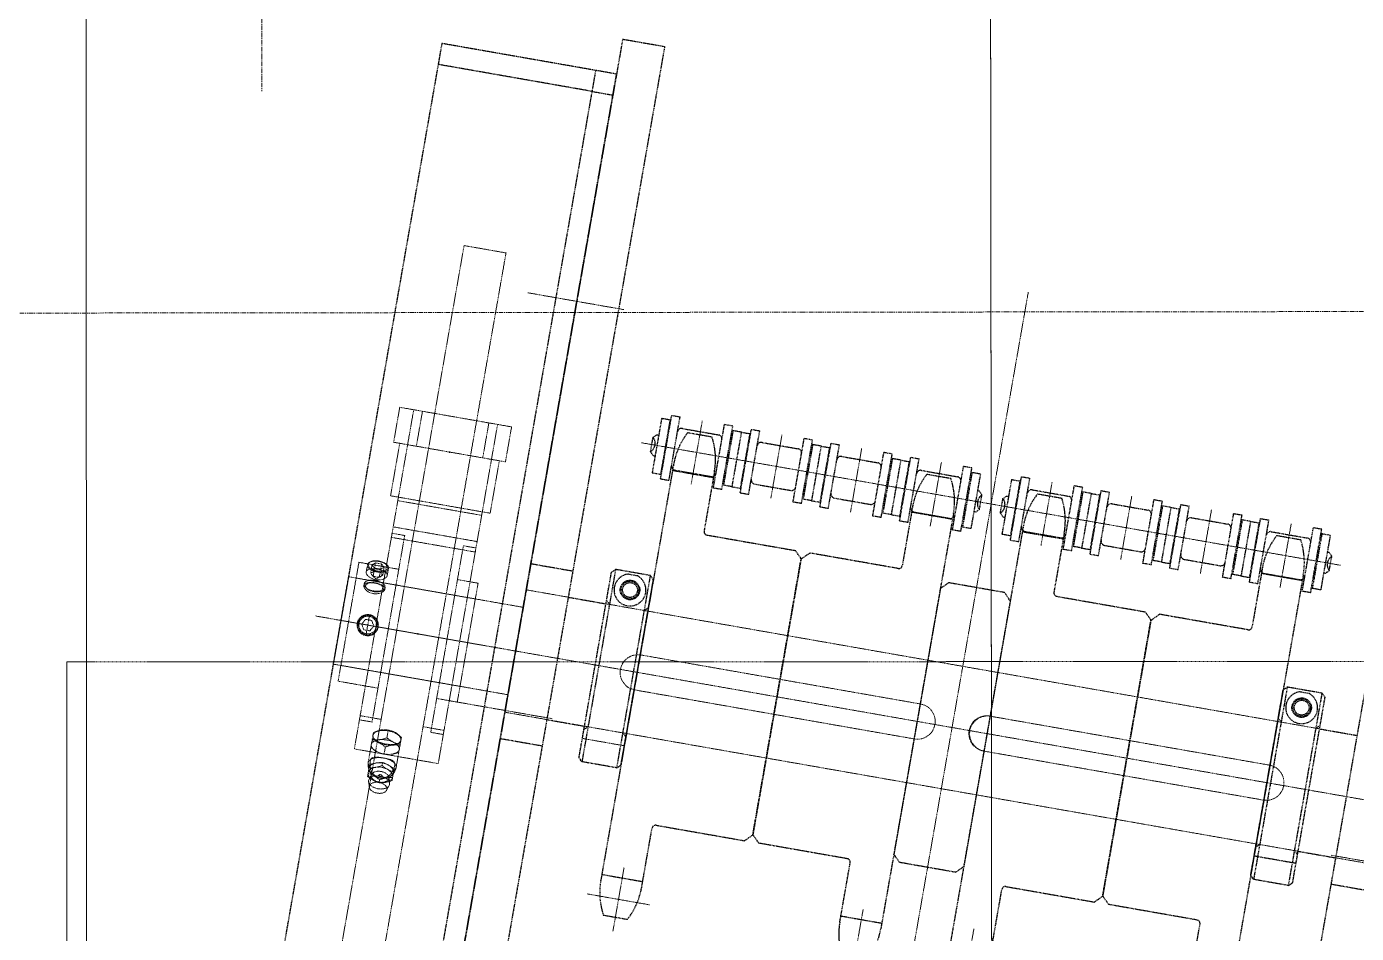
# Model space of a CAD drawing. Header units: feet. Extents: x -99009 to 3252343, y -11094690 to 9035152.
# Drawn here: x 2520139.2 to 2520514, y -1979221 to -1978965.6 of the extents above; entities that cross this region are included whole.
import ezdxf

# ---------------------------------------------------------------- set-up
doc = ezdxf.new("R2010")
doc.units = ezdxf.units.FT
doc.header["$PDSIZE"] = -1
for name, pattern in [('CENTER', [2, 1.25, -0.25, 0.25, -0.25]), ('HIDDEN', [0.375, 0.25, -0.125]), ('PHANTOM', [2.5, 1.25, -0.25, 0.25, -0.25, 0.25, -0.25])]:
    doc.linetypes.add(name, pattern=pattern)
for name, color, linetype in [('1', 1, 'Continuous'), ('K-LINE', 7, 'Continuous'), ('LAYER7', 7, 'Continuous'), ('栗本図面枠', 7, 'Continuous')]:
    doc.layers.add(name, color=color, linetype=linetype)

# ---------------------------------------------------------------- blocks, each defined once
blk = doc.blocks.new('A$C1CCE227E')
at = {"layer": 'K-LINE', "color": 1, "linetype": 'PHANTOM', "lineweight": 13}
for p in [(651.5, 1700), (651.5, 850)]:
    blk.add_line(p, (651.5, -1300), dxfattribs=at)
at = {"layer": 'K-LINE', "color": 2, "linetype": 'CENTER', "lineweight": 15}
blk.add_line((-1293.5, 0), (1293.5, 0), dxfattribs=at)
blk = doc.blocks.new('G$C079D2E91')
at = {"layer": 'K-LINE', "color": 2, "linetype": 'CENTER', "lineweight": 15}
blk.add_blockref('A$C1CCE227E', (-1.5, 0), dxfattribs=at)
blk = doc.blocks.new('G$CA8366B73')
at = {"layer": 'K-LINE', "color": 2, "linetype": 'CENTER', "lineweight": 15}
blk.add_line((4699.43, 0), (-2672.58, 0), dxfattribs=at)
blk = doc.blocks.new('K245260282b515')
at = {"color": 1, "linetype": 'HIDDEN', "lineweight": 20}
for p in [(750, 260), (750, -260)]:
    blk.add_line(p, (750, 0), dxfattribs=at)
at = {"color": 1, "linetype": 'Continuous', "lineweight": 20}
blk.add_line((1040, -260), (750, -260), dxfattribs=at)
at = {"layer": 'K-LINE', "color": 1, "linetype": 'CENTER', "lineweight": 15}
blk.add_line((476.83, -205), (589.22, -205), dxfattribs=at)
at = {"layer": 'LAYER7', "color": 1, "linetype": 'Continuous', "lineweight": 20}
blk.add_line((0, -254.5), (883.61, -254.5), dxfattribs=at)
blk = doc.blocks.new('K245828447ee21')
at = {"layer": '栗本図面枠', "color": 1, "linetype": 'HIDDEN', "lineweight": 15}
for p, q in [((-55.37, 270.03), (-55.37, -182.25)), ((-38.37, 111.44), (-38.37, 138.91)), ((-37.87, 112.9), (-37.87, 124.9)), ((-72.88, 101.1), (-73.88, 102.1)), ((-72.87, -102.1), (-72.87, 102.1)), ((-37.88, 101.1), (-36.88, 102.1)), ((-37.87, -102.1), (-37.87, 102.1)), ((-119.28, 0), (-119.28, 100.1)), ((-72.88, 91.1), (-73.88, 90.1)), ((-37.88, 91.1), (-36.88, 90.1)), ((-60.37, 9.9), (-60.37, 89.9)), ((-50.37, 9.9), (-50.37, 89.9)), ((-128.35, 84.25), (-110.2, 84.25)), ((-128.35, 61.45), (-110.2, 61.45)), ((-128.35, 38.65), (-110.2, 38.65)), ((-128.35, 15.85), (-110.2, 15.85)), ((17.62, 15.85), (-0.53, 15.85)), ((-179.87, 0), (3964.46, 0)), ((-119.28, -100.1), (-119.28, 0)), ((-60.37, -9.9), (-60.37, -89.9)), ((-50.37, -9.9), (-50.37, -89.9)), ((-128.35, -15.85), (-110.2, -15.85)), ((17.62, -15.85), (-0.53, -15.85)), ((-128.35, -38.65), (-110.2, -38.65)), ((-128.35, -61.45), (-110.2, -61.45)), ((8.54, -93.22), (8.54, -75.28)), ((-128.35, -84.25), (-110.2, -84.25)), ((17.62, -84.25), (-0.53, -84.25)), ((-72.87, -91.1), (-73.87, -90.1)), ((-37.87, -91.1), (-36.87, -90.1)), ((-34.37, -90.1), (-34.37, -102.1)), ((-72.87, -101.1), (-73.87, -102.1)), ((-37.87, -101.1), (-36.87, -102.1)), ((-155.37, -111.44), (-155.37, -138.91)), ((-38.37, -111.44), (-38.37, -138.91)), ((-72.87, -124.9), (-72.87, -112.9)), ((-37.87, -124.9), (-37.87, -112.9)), ((-37.87, -124.9), (-72.87, -124.9)), ((-67.87, -174.9), (-67.87, -124.9)), ((-42.87, -174.9), (-42.87, -124.9)), ((-55.37, -174.4), (-55.37, -133.42)), ((-117.37, -168.9), (-117.37, -136.9)), ((-117.37, -136.9), (-107.37, -136.9)), ((-107.37, -168.9), (-107.37, -136.9)), ((-107.37, -138.65), (-92.37, -138.65)), ((-92.37, -138.65), (-92.37, -167.15)), ((-72.37, -144.5), (-72.37, -138.6)), ((-38.37, -138.6), (-72.37, -138.6)), ((-67.87, -172.7), (-67.87, -138.6)), ((-42.87, -138.6), (-42.87, -172.7)), ((-38.37, -138.6), (-38.37, -144.5)), ((-117.37, -140.9), (-20.37, -140.9)), ((-91.37, -164.9), (-91.37, -140.9)), ((-83.87, -164.9), (-83.87, -140.9)), ((-82.04, -144.5), (-82.04, -140.9)), ((-80.87, -164.9), (-80.87, -140.9)), ((-29.87, -146.9), (-29.87, -140.9)), ((-28.69, -140.9), (-28.69, -144.5)), ((-20.37, -140.9), (-20.37, -164.9)), ((-117.37, -143.4), (-107.37, -143.4)), ((-82.04, -144.5), (-28.69, -144.5)), ((45.13, -146.9), (-165.37, -146.9)), ((-165.37, -146.9), (-165.37, -158.9)), ((-26.66, -153.74), (-26.39, -153.28)), ((-26.38, -153.38), (-26.59, -153.89)), ((-26.39, -153.28), (-26.08, -152.9)), ((-26.14, -152.89), (-26.38, -153.38)), ((-25.87, -152.4), (-26.14, -152.89)), ((-26.08, -152.9), (-25.74, -152.63)), ((-25.87, -152.4), (-17.26, -152.4)), ((-25.74, -152.63), (-25.4, -152.46)), ((-25.4, -152.46), (-25.16, -152.41)), ((-25.07, -152.4), (-25.06, -152.4)), ((-25.06, -152.4), (-25.06, -152.4)), ((-25.06, -152.4), (-24.82, -152.43)), ((-24.72, -152.46), (-24.42, -152.62)), ((-24.42, -152.62), (-24.14, -152.9)), ((-24.14, -152.9), (-23.89, -153.27)), ((-23.99, -153.79), (-23.92, -153.33)), ((-23.92, -153.33), (-23.87, -152.4)), ((-23.89, -153.27), (-23.68, -153.73)), ((-23.51, -153.33), (-23.56, -152.4)), ((-23.44, -153.79), (-23.51, -153.33)), ((-21.56, -152.4), (-21.29, -152.89)), ((-21.29, -152.89), (-21.05, -153.38)), ((-21.05, -153.38), (-20.84, -153.89)), ((-18.9, -153.51), (-19.04, -153.89)), ((-18.76, -153.27), (-18.9, -153.51)), ((-18.56, -153.08), (-18.76, -153.27)), ((-18.39, -153), (-18.56, -153.08)), ((-18.19, -152.94), (-18.39, -153)), ((-17.96, -152.91), (-18.19, -152.94)), ((-17.77, -152.9), (-17.96, -152.91)), ((-17.7, -152.9), (-17.77, -152.9)), ((-17.76, -152.9), (-13.39, -152.9)), ((-17.36, -152.92), (-17.7, -152.9)), ((-17.01, -152.97), (-17.36, -152.92)), ((-17.26, -152.4), (-17.15, -152.4)), ((-16.75, -152.9), (-17.18, -153.77)), ((-17.15, -152.4), (-16.79, -152.43)), ((-16.54, -153.06), (-17.01, -152.97)), ((-16.79, -152.43), (-16.44, -152.49)), ((-16.07, -153.19), (-16.54, -153.06)), ((-16.44, -152.49), (-16.11, -152.59)), ((-16.11, -152.59), (-15.78, -152.72)), ((-16.11, -154.08), (-15.97, -153.52)), ((-16.07, -153.19), (-15.62, -153.36)), ((-15.97, -153.52), (-15.85, -152.9)), ((-15.78, -152.72), (-15.48, -152.87)), ((-15.62, -153.36), (-15.18, -153.58)), ((-15.48, -152.87), (-15.19, -153.05)), ((-15.19, -153.05), (-14.92, -153.25)), ((-15.18, -153.58), (-14.71, -153.92)), ((-14.92, -153.25), (-14.68, -153.48)), ((-14.68, -153.48), (-14.45, -153.73)), ((-14.17, -153.52), (-14.29, -152.9)), ((-14.17, -153.95), (-12.64, -153.46)), ((-14.03, -154.08), (-14.17, -153.52)), ((-13.39, -152.9), (-12.95, -153.77)), ((-11.93, -153.46), (-10.43, -153.95)), ((-27.25, -156.17), (-27.2, -155.51)), ((-27.24, -156.85), (-27.25, -156.17)), ((-27.16, -157.51), (-27.24, -156.85)), ((-27.2, -155.51), (-27.08, -154.87)), ((-27.08, -154.87), (-26.9, -154.28)), ((-26.97, -155.47), (-27.03, -156.4)), ((-25.03, -156.4), (-27.03, -156.4)), ((-27.03, -156.4), (-27.01, -156.89)), ((-27.01, -156.89), (-26.97, -157.38)), ((-26.9, -155.01), (-26.97, -155.47)), ((-26.97, -157.38), (-26.88, -157.89)), ((-26.9, -154.28), (-26.66, -153.74)), ((-26.8, -154.54), (-26.9, -155.01)), ((-26.76, -154.4), (-26.8, -154.54)), ((-26.59, -153.89), (-26.76, -154.4)), ((-25.03, -156.4), (-24.76, -155.91)), ((-24.54, -157.33), (-25.03, -156.4)), ((-24.76, -155.91), (-24.52, -155.42)), ((-24.35, -157.79), (-24.54, -157.33)), ((-24.52, -155.42), (-24.31, -154.91)), ((-24.31, -154.91), (-24.14, -154.4)), ((-24.14, -154.4), (-24.1, -154.26)), ((-24.1, -154.26), (-23.99, -153.79)), ((-23.68, -153.73), (-23.51, -154.27)), ((-23.51, -154.27), (-23.38, -154.87)), ((-23.33, -154.26), (-23.44, -153.79)), ((-23.38, -154.87), (-23.3, -155.51)), ((-23.28, -157.07), (-23.35, -157.72)), ((-23.29, -154.4), (-23.33, -154.26)), ((-23.3, -155.51), (-23.27, -155.95)), ((-23.12, -154.91), (-23.29, -154.4)), ((-23.26, -156.4), (-23.28, -157.07)), ((-23.27, -155.95), (-23.26, -156.4)), ((-22.91, -155.42), (-23.12, -154.91)), ((-23.09, -157.79), (-22.89, -157.33)), ((-22.67, -155.91), (-22.91, -155.42)), ((-22.89, -157.33), (-22.41, -156.4)), ((-22.41, -156.4), (-22.67, -155.91)), ((-20.41, -156.4), (-22.41, -156.4)), ((-20.84, -153.89), (-20.74, -154.17)), ((-20.41, -156.19), (-20.41, -156.4)), ((-20.41, -156.4), (-20.41, -156.64)), ((-19.25, -155.49), (-19.27, -156.05)), ((-19.27, -156.05), (-19.27, -156.63)), ((-19.27, -156.63), (-19.26, -157.15)), ((-19.26, -157.15), (-19.23, -157.65)), ((-19.21, -154.9), (-19.25, -155.49)), ((-19.14, -154.36), (-19.21, -154.9)), ((-19.04, -153.89), (-19.14, -154.36)), ((-17.86, -155.78), (-17.98, -156.4)), ((-17.08, -156.4), (-17.98, -156.4)), ((-17.98, -156.4), (-17.8, -157.27)), ((-17.72, -155.22), (-17.86, -155.78)), ((-17.8, -157.27), (-17.54, -158.15)), ((-17.54, -154.65), (-17.72, -155.22)), ((-17.18, -153.77), (-17.54, -154.65)), ((-17.08, -156.4), (-16.64, -155.53)), ((-16.76, -157.02), (-17.08, -156.4)), ((-16.5, -157.58), (-16.76, -157.02)), ((-16.64, -155.53), (-16.28, -154.65)), ((-16.28, -154.65), (-16.11, -154.08)), ((-14.71, -153.92), (-14.3, -154.36)), ((-14.45, -153.73), (-14.25, -153.99)), ((-14.3, -154.36), (-14, -154.82)), ((-14.25, -153.99), (-14.07, -154.27)), ((-14.07, -154.27), (-13.91, -154.57)), ((-13.85, -154.65), (-14.03, -154.08)), ((-14, -154.82), (-13.78, -155.35)), ((-13.91, -154.57), (-13.78, -154.89)), ((-13.49, -155.53), (-13.85, -154.65)), ((-13.62, -155.77), (-13.84, -155.14)), ((-13.73, -155.38), (-13.84, -155.14)), ((-13.84, -157.66), (-13.62, -157.03)), ((-13.78, -154.89), (-13.67, -155.22)), ((-13.78, -155.35), (-13.66, -155.86)), ((-13.66, -156.93), (-13.78, -157.45)), ((-13.65, -155.63), (-13.73, -155.38)), ((-13.73, -157.43), (-13.62, -157.03)), ((-13.67, -155.22), (-13.59, -155.57)), ((-13.66, -155.86), (-13.62, -156.41)), ((-13.62, -156.41), (-13.66, -156.93)), ((-13.62, -155.77), (-13.65, -155.63)), ((-13.57, -157.11), (-13.65, -157.47)), ((-13.63, -157.58), (-13.37, -157.02)), ((-13.59, -155.57), (-13.54, -155.93)), ((-13.53, -156.72), (-13.57, -157.11)), ((-13.54, -155.93), (-13.52, -156.3)), ((-13.51, -156.4), (-13.53, -156.72)), ((-13.52, -156.3), (-13.51, -156.4)), ((-13.05, -156.4), (-13.49, -155.53)), ((-13.37, -157.02), (-13.05, -156.4)), ((-12.16, -156.4), (-13.05, -156.4)), ((-12.95, -153.77), (-12.59, -154.65)), ((-12.59, -154.65), (-12.42, -155.22)), ((-12.33, -157.27), (-12.59, -158.15)), ((-12.42, -155.22), (-12.27, -155.78)), ((-12.16, -156.4), (-12.33, -157.27)), ((-12.27, -155.78), (-12.16, -156.4)), ((45.13, -158.9), (-165.37, -158.9)), ((-29.87, -164.9), (-29.87, -158.9)), ((-27.02, -158.14), (-27.16, -157.51)), ((-26.82, -158.72), (-27.02, -158.14)), ((-26.88, -157.89), (-26.76, -158.4)), ((-26.57, -159.23), (-26.82, -158.72)), ((-26.76, -158.4), (-26.72, -158.54)), ((-26.72, -158.54), (-26.55, -159.01)), ((-26.28, -159.66), (-26.57, -159.23)), ((-26.55, -159.01), (-26.35, -159.47)), ((-26.35, -159.47), (-25.87, -160.4)), ((-26.22, -159.73), (-26.28, -159.66)), ((-25.96, -160.01), (-26.22, -159.73)), ((-25.63, -160.24), (-25.96, -160.01)), ((-17.26, -160.4), (-25.87, -160.4)), ((-25.29, -160.37), (-25.63, -160.24)), ((-25.1, -160.4), (-25.29, -160.37)), ((-25.06, -160.4), (-25.1, -160.4)), ((-24.95, -160.39), (-25.06, -160.4)), ((-24.62, -160.3), (-24.95, -160.39)), ((-24.32, -160.09), (-24.62, -160.3)), ((-24.18, -158.26), (-24.35, -157.79)), ((-24.05, -159.78), (-24.32, -160.09)), ((-24.14, -158.4), (-24.18, -158.26)), ((-24.01, -158.91), (-24.14, -158.4)), ((-23.81, -159.38), (-24.05, -159.78)), ((-23.93, -159.42), (-24.01, -158.91)), ((-23.89, -159.91), (-23.93, -159.42)), ((-23.87, -160.4), (-23.89, -159.91)), ((-23.62, -158.89), (-23.81, -159.38)), ((-23.46, -158.33), (-23.62, -158.89)), ((-23.56, -160.4), (-23.55, -159.91)), ((-23.55, -159.91), (-23.5, -159.42)), ((-23.5, -159.42), (-23.42, -158.91)), ((-23.35, -157.72), (-23.46, -158.33)), ((-23.42, -158.91), (-23.29, -158.4)), ((-23.29, -158.4), (-23.25, -158.26)), ((-23.25, -158.26), (-23.09, -157.79)), ((-21.08, -159.47), (-21.56, -160.4)), ((-20.88, -159.01), (-21.08, -159.47)), ((-20.72, -158.54), (-20.88, -159.01)), ((-20.68, -158.4), (-20.72, -158.54)), ((-19.23, -157.65), (-19.19, -158.12)), ((-19.19, -158.12), (-19.12, -158.55)), ((-19.12, -158.55), (-19.03, -158.96)), ((-19.03, -158.96), (-18.89, -159.31)), ((-18.89, -159.31), (-18.75, -159.54)), ((-18.75, -159.54), (-18.56, -159.71)), ((-18.56, -159.71), (-18.39, -159.8)), ((-18.39, -159.8), (-18.18, -159.86)), ((-18.18, -159.86), (-17.93, -159.9)), ((-17.93, -159.9), (-17.76, -159.9)), ((-13.39, -159.9), (-17.76, -159.9)), ((-17.76, -159.9), (-17.65, -159.9)), ((-17.65, -159.9), (-17.22, -159.86)), ((-17.54, -158.15), (-17.32, -158.72)), ((-17.32, -158.72), (-17.06, -159.28)), ((-17.21, -160.4), (-17.27, -160.4)), ((-17.22, -159.86), (-16.79, -159.79)), ((-16.84, -160.37), (-17.21, -160.4)), ((-17.06, -159.28), (-16.75, -159.9)), ((-16.47, -160.31), (-16.84, -160.37)), ((-16.79, -159.79), (-16.07, -159.61)), ((-16.28, -158.15), (-16.5, -157.58)), ((-16.1, -160.21), (-16.47, -160.31)), ((-16.02, -159.03), (-16.28, -158.15)), ((-15.78, -160.08), (-16.1, -160.21)), ((-16, -159.59), (-16.07, -159.61)), ((-15.85, -159.9), (-16.02, -159.03)), ((-15.47, -159.38), (-16, -159.59)), ((-15.48, -159.93), (-15.78, -160.08)), ((-15.19, -159.75), (-15.48, -159.93)), ((-15, -159.1), (-15.47, -159.38)), ((-14.92, -159.54), (-15.19, -159.75)), ((-14.59, -158.77), (-15, -159.1)), ((-14.66, -159.31), (-14.92, -159.54)), ((-14.43, -159.05), (-14.66, -159.31)), ((-14.26, -158.38), (-14.59, -158.77)), ((-14.22, -158.77), (-14.43, -159.05)), ((-14.29, -159.9), (-14.11, -159.03)), ((-13.98, -157.93), (-14.26, -158.38)), ((-14.04, -158.47), (-14.22, -158.77)), ((-12.64, -159.34), (-14.17, -158.85)), ((-14.11, -159.03), (-13.85, -158.15)), ((-13.88, -158.16), (-14.04, -158.47)), ((-13.78, -157.45), (-13.98, -157.93)), ((-13.75, -157.82), (-13.88, -158.16)), ((-13.85, -158.15), (-13.63, -157.58)), ((-13.84, -157.66), (-13.73, -157.43)), ((-13.65, -157.47), (-13.75, -157.82)), ((-13.07, -159.28), (-13.39, -159.9)), ((-12.81, -158.72), (-13.07, -159.28)), ((-12.59, -158.15), (-12.81, -158.72)), ((-10.43, -158.85), (-11.93, -159.34)), ((-107.37, -162.4), (-117.37, -162.4)), ((-117.37, -164.9), (-20.37, -164.9)), ((-82.04, -164.9), (-82.04, -161.3)), ((-82.04, -161.3), (-28.69, -161.3)), ((-73.18, -164.99), (-73.12, -164.9)), ((-73.12, -164.9), (-73.04, -164.78)), ((-73.04, -164.78), (-72.89, -164.59)), ((-72.89, -164.59), (-72.73, -164.44)), ((-72.73, -164.44), (-72.55, -164.32)), ((-72.55, -164.32), (-72.37, -164.25)), ((-72.37, -172.7), (-72.37, -161.3)), ((-72.37, -164.25), (-72.19, -164.21)), ((-72.19, -164.21), (-72.07, -164.2)), ((-72.08, -164.2), (-70.09, -164.2)), ((-70.93, -164.84), (-71.08, -165.19)), ((-70.76, -164.57), (-70.93, -164.84)), ((-70.56, -164.37), (-70.76, -164.57)), ((-70.34, -164.24), (-70.56, -164.37)), ((-70.09, -164.2), (-70.34, -164.24)), ((-69.91, -164.22), (-70.09, -164.2)), ((-69.72, -164.29), (-69.91, -164.22)), ((-69.45, -164.45), (-69.72, -164.29)), ((-69.2, -164.7), (-69.45, -164.45)), ((-69.04, -164.89), (-69.2, -164.7)), ((-68.96, -165.01), (-69.04, -164.89)), ((-67.07, -164.99), (-67.03, -164.89)), ((-67.03, -164.89), (-66.92, -164.68)), ((-66.92, -164.68), (-66.74, -164.44)), ((-66.74, -164.44), (-66.53, -164.28)), ((-66.63, -164.2), (-66.19, -164.2)), ((-66.53, -164.28), (-66.29, -164.21)), ((-66.29, -164.21), (-66.2, -164.2)), ((-66.2, -164.2), (-66.04, -164.22)), ((-66.04, -164.22), (-65.78, -164.31)), ((-65.78, -164.31), (-65.52, -164.47)), ((-65.76, -164.75), (-65.47, -165.16)), ((-65.52, -164.47), (-65.26, -164.72)), ((-65.26, -164.72), (-65.01, -165.03)), ((-57.29, -164.89), (-57.58, -165.17)), ((-57.21, -164.83), (-57.29, -164.89)), ((-56.8, -164.56), (-57.21, -164.83)), ((-56.35, -164.36), (-56.8, -164.56)), ((-55.87, -164.24), (-56.35, -164.36)), ((-55.37, -164.2), (-55.87, -164.24)), ((-54.96, -164.23), (-55.37, -164.2)), ((-54.56, -164.31), (-54.96, -164.23)), ((-54.08, -164.49), (-54.56, -164.31)), ((-53.64, -164.75), (-54.08, -164.49)), ((-53.45, -164.89), (-53.64, -164.75)), ((-53.26, -165.07), (-53.45, -164.89)), ((-38.37, -161.3), (-38.37, -172.7)), ((-28.69, -161.3), (-28.69, -164.9)), ((-92.37, -167.15), (-107.37, -167.15)), ((-73.68, -167.03), (-73.66, -166.7)), ((-73.68, -167.2), (-73.68, -167.03)), ((-73.68, -167.3), (-73.68, -167.2)), ((-73.67, -167.62), (-73.68, -167.3)), ((-73.64, -167.94), (-73.67, -167.62)), ((-73.66, -166.7), (-73.63, -166.38)), ((-73.58, -168.26), (-73.64, -167.94)), ((-73.63, -166.38), (-73.57, -166.07)), ((-73.52, -168.56), (-73.58, -168.26)), ((-73.57, -166.07), (-73.5, -165.77)), ((-73.43, -168.84), (-73.52, -168.56)), ((-73.5, -165.77), (-73.41, -165.49)), ((-73.41, -165.49), (-73.3, -165.23)), ((-73.3, -165.23), (-73.18, -164.99)), ((-72.26, -165.47), (-73.01, -166.33)), ((-69.33, -166.33), (-73.01, -166.33)), ((-73.01, -166.33), (-73.01, -168.07)), ((-69.33, -168.07), (-73.01, -168.07)), ((-73.01, -168.07), (-72.26, -168.93)), ((-70.08, -165.47), (-72.26, -165.47)), ((-71.51, -166.33), (-72.26, -165.47)), ((-72.26, -168.93), (-71.51, -168.07)), ((-71.51, -168.07), (-71.51, -166.33)), ((-71.33, -166.52), (-71.36, -167.02)), ((-71.36, -167.02), (-71.36, -167.53)), ((-71.36, -167.53), (-71.32, -168.01)), ((-71.28, -166.04), (-71.33, -166.52)), ((-71.32, -168.01), (-71.26, -168.48)), ((-71.19, -165.59), (-71.28, -166.04)), ((-71.26, -168.48), (-71.17, -168.91)), ((-71.08, -165.19), (-71.19, -165.59)), ((-70.83, -166.33), (-70.55, -166.15)), ((-70.69, -166.75), (-70.83, -166.33)), ((-70.83, -168.07), (-70.7, -167.71)), ((-70.51, -168.27), (-70.83, -168.07)), ((-70.7, -167.71), (-70.63, -167.31)), ((-70.64, -167.03), (-70.69, -166.75)), ((-70.63, -167.31), (-70.64, -167.03)), ((-70.55, -166.15), (-70.31, -165.96)), ((-70.34, -168.41), (-70.51, -168.27)), ((-70.21, -168.55), (-70.34, -168.41)), ((-70.31, -165.96), (-70.19, -165.82)), ((-70.11, -168.75), (-70.21, -168.55)), ((-70.19, -165.82), (-70.12, -165.68)), ((-70.12, -165.68), (-70.08, -165.47)), ((-70.08, -165.47), (-69.8, -165.65)), ((-69.8, -165.65), (-69.56, -165.85)), ((-69.59, -168.58), (-69.76, -168.72)), ((-69.46, -168.44), (-69.59, -168.58)), ((-69.56, -165.85), (-69.45, -165.97)), ((-69.45, -168.43), (-69.46, -168.44)), ((-69.45, -165.97), (-68.58, -167.2)), ((-69.45, -165.97), (-69.44, -165.99)), ((-68.58, -167.2), (-69.45, -168.43)), ((-69.36, -168.25), (-69.45, -168.43)), ((-69.44, -165.99), (-69.37, -166.13)), ((-69.37, -166.13), (-69.33, -166.33)), ((-69.33, -168.07), (-69.36, -168.25)), ((-69.33, -166.33), (-69.2, -166.69)), ((-69.19, -167.65), (-69.33, -168.07)), ((-69.2, -166.69), (-69.13, -167.09)), ((-69.14, -167.37), (-69.19, -167.65)), ((-69.13, -167.09), (-69.14, -167.37)), ((-68.75, -165.38), (-68.96, -165.01)), ((-68.59, -165.8), (-68.75, -165.38)), ((-68.62, -168.69), (-68.48, -168.23)), ((-68.46, -166.26), (-68.59, -165.8)), ((-68.48, -168.23), (-68.39, -167.74)), ((-68.38, -166.74), (-68.46, -166.26)), ((-68.39, -167.74), (-68.36, -167.24)), ((-68.36, -167.24), (-68.38, -166.74)), ((-67.38, -167.2), (-67.37, -166.7)), ((-67.37, -167.61), (-67.38, -167.2)), ((-67.37, -166.7), (-67.33, -166.22)), ((-67.35, -168.01), (-67.37, -167.61)), ((-67.32, -168.27), (-67.35, -168.01)), ((-67.33, -166.22), (-67.31, -166.08)), ((-67.29, -168.48), (-67.32, -168.27)), ((-67.31, -166.08), (-67.27, -165.77)), ((-67.21, -168.93), (-67.29, -168.48)), ((-67.27, -165.77), (-67.18, -165.36)), ((-67.18, -165.36), (-67.07, -164.99)), ((-65.01, -165.03), (-64.79, -165.4)), ((-64.79, -165.4), (-64.61, -165.83)), ((-64.52, -168.27), (-64.66, -168.71)), ((-64.61, -165.83), (-64.48, -166.3)), ((-64.42, -167.8), (-64.52, -168.27)), ((-64.48, -166.3), (-64.4, -166.8)), ((-64.38, -167.3), (-64.42, -167.8)), ((-64.4, -166.8), (-64.38, -167.3)), ((-58.29, -166.51), (-58.36, -167)), ((-58.36, -167), (-58.35, -167.51)), ((-58.35, -167.51), (-58.26, -167.99)), ((-52.43, -167.2), (-58.31, -167.2)), ((-58.13, -166.02), (-58.29, -166.51)), ((-58.26, -167.99), (-58.1, -168.45)), ((-57.89, -165.57), (-58.13, -166.02)), ((-58.1, -168.45), (-57.85, -168.88)), ((-57.58, -165.17), (-57.89, -165.57)), ((-56.87, -166.33), (-55.37, -165.47)), ((-56.87, -168.07), (-56.87, -166.33)), ((-55.37, -168.93), (-56.87, -168.07)), ((-55.37, -165.47), (-53.87, -166.33)), ((-53.87, -168.07), (-55.37, -168.93)), ((-53.87, -166.33), (-53.87, -168.07)), ((-52.93, -165.45), (-53.26, -165.07)), ((-52.68, -165.87), (-52.93, -165.45)), ((-52.8, -168.75), (-52.58, -168.29)), ((-52.5, -166.32), (-52.68, -165.87)), ((-52.58, -168.29), (-52.43, -167.81)), ((-52.4, -166.81), (-52.5, -166.32)), ((-52.43, -167.81), (-52.37, -167.3)), ((-52.37, -167.3), (-52.4, -166.81)), ((-107.37, -168.9), (-117.37, -168.9)), ((-73.33, -169.11), (-73.43, -168.84)), ((-73.21, -169.35), (-73.33, -169.11)), ((-73.08, -169.57), (-73.21, -169.35)), ((-72.93, -169.76), (-73.08, -169.57)), ((-72.78, -169.92), (-72.93, -169.76)), ((-72.61, -170.04), (-72.78, -169.92)), ((-72.44, -170.13), (-72.61, -170.04)), ((-72.27, -170.18), (-72.44, -170.13)), ((-72.09, -170.2), (-72.27, -170.18)), ((-70.08, -168.93), (-72.26, -168.93)), ((-72.05, -170.2), (-72.09, -170.2)), ((-70.09, -170.2), (-72.08, -170.2)), ((-71.17, -168.91), (-71.05, -169.3)), ((-71.05, -169.3), (-70.89, -169.63)), ((-70.89, -169.63), (-70.71, -169.89)), ((-70.71, -169.89), (-70.5, -170.07)), ((-70.5, -170.07), (-70.27, -170.18)), ((-70.27, -170.18), (-70.09, -170.2)), ((-70.08, -168.93), (-70.11, -168.75)), ((-70.09, -170.2), (-70.02, -170.2)), ((-69.76, -168.72), (-70.08, -168.93)), ((-70.02, -170.2), (-69.76, -170.13)), ((-69.76, -170.13), (-69.5, -169.99)), ((-69.5, -169.99), (-69.25, -169.76)), ((-69.25, -169.76), (-69.01, -169.47)), ((-69.01, -169.47), (-68.8, -169.11)), ((-68.8, -169.11), (-68.62, -168.69)), ((-67.1, -169.31), (-67.21, -168.93)), ((-66.96, -169.63), (-67.1, -169.31)), ((-66.8, -169.89), (-66.96, -169.63)), ((-66.61, -170.07), (-66.8, -169.89)), ((-66.19, -170.2), (-66.63, -170.2)), ((-66.39, -170.17), (-66.61, -170.07)), ((-66.2, -170.2), (-66.39, -170.17)), ((-66.14, -170.2), (-66.2, -170.2)), ((-65.88, -170.14), (-66.14, -170.2)), ((-65.61, -169.99), (-65.88, -170.14)), ((-65.47, -169.24), (-65.76, -169.65)), ((-65.34, -169.77), (-65.61, -169.99)), ((-65.08, -169.47), (-65.34, -169.77)), ((-64.85, -169.12), (-65.08, -169.47)), ((-64.66, -168.71), (-64.85, -169.12)), ((-57.85, -168.88), (-57.55, -169.27)), ((-57.55, -169.27), (-57.17, -169.6)), ((-57.17, -169.6), (-56.74, -169.87)), ((-56.74, -169.87), (-56.27, -170.06)), ((-56.27, -170.06), (-55.77, -170.17)), ((-55.77, -170.17), (-55.27, -170.2)), ((-55.27, -170.2), (-54.78, -170.14)), ((-54.78, -170.14), (-54.3, -170)), ((-54.3, -170), (-53.86, -169.79)), ((-53.86, -169.79), (-53.45, -169.51)), ((-53.45, -169.51), (-53.1, -169.16)), ((-53.1, -169.16), (-52.8, -168.75)), ((-38.37, -172.7), (-72.37, -172.7)), ((-42.87, -174.9), (-67.87, -174.9))]:
    blk.add_line(p, q, dxfattribs=at)
at = {"layer": '栗本図面枠', "color": 1, "linetype": 'HIDDEN', "lineweight": 25}
for p, q in [((-30.37, 112.9), (-30.37, 124.9)), ((3852.95, 112.9), (-230.37, 112.9)), ((-72.87, 102.1), (-72.87, 112.9)), ((-37.87, 102.1), (-37.87, 112.9)), ((-81.88, 102.1), (-82.88, 101.1)), ((-28.88, 102.1), (-81.88, 102.1)), ((-34.38, 102.1), (-34.38, 90.1)), ((-27.88, 101.1), (-28.88, 102.1)), ((-27.88, 101.1), (-82.88, 101.1)), ((-82.88, 101.1), (-82.88, 91.1)), ((-82.15, 97.51), (-82.15, 94.69)), ((-27.88, 101.1), (-27.88, 91.1)), ((-127.08, 95.65), (-111.48, 95.65)), ((-127.08, 95.65), (-127.08, 93.25)), ((-121.36, 97.1), (-122.26, 96.2)), ((-122.26, 96.2), (-122.26, 95.65)), ((-117.2, 97.1), (-121.36, 97.1)), ((-117.2, 97.1), (-116.3, 96.2)), ((-116.3, 96.2), (-116.3, 95.65)), ((-111.48, 95.65), (-111.48, 93.25)), ((-110.2, 93), (-128.35, 93)), ((-128.35, 93), (-128.35, 90.6)), ((-110.2, 90.6), (-128.35, 90.6)), ((-127.08, 93.25), (-111.48, 93.25)), ((-114.82, 90.1), (4.06, 90.1)), ((-113.14, 90.1), (-113.14, 78.4)), ((-110.2, 93), (-110.2, 90.6)), ((-82.88, 91.1), (-27.88, 91.1)), ((-82.88, 91.1), (-81.88, 90.1)), ((-28.88, 90.1), (-81.88, 90.1)), ((-27.88, 91.1), (-28.88, 90.1)), ((-125.23, 79.1), (-125.23, 89.4)), ((-124.37, 87.7), (-124.37, 80.8)), ((-113.32, 79.1), (-113.32, 89.4)), ((-110.2, 77.9), (-128.35, 77.9)), ((-128.35, 75.5), (-128.35, 77.9)), ((-110.2, 75.5), (-128.35, 75.5)), ((-127.08, 75.25), (-111.48, 75.25)), ((-127.08, 72.85), (-127.08, 75.25)), ((-114.82, 78.4), (-97.87, 78.4)), ((-111.48, 72.85), (-111.48, 75.25)), ((-110.2, 75.5), (-110.2, 77.9)), ((-96.87, 77.4), (-96.87, 52.1)), ((-13.87, 77.4), (-13.87, 52.1)), ((4.06, 78.4), (-12.87, 78.4)), ((-127.08, 72.85), (-111.48, 72.85)), ((-127.08, 72.85), (-127.08, 70.45)), ((-111.48, 72.85), (-111.48, 70.45)), ((-128.35, 70.2), (-128.35, 67.8)), ((-110.2, 70.2), (-128.35, 70.2)), ((-110.2, 67.8), (-128.35, 67.8)), ((-127.08, 70.45), (-111.48, 70.45)), ((-110.2, 70.2), (-110.2, 67.8)), ((-125.23, 56.3), (-125.23, 66.6)), ((-113.32, 56.3), (-113.32, 66.6)), ((-128.35, 52.7), (-128.35, 55.1)), ((-110.2, 55.1), (-128.35, 55.1)), ((-110.2, 52.7), (-128.35, 52.7)), ((-110.2, 52.7), (-110.2, 55.1)), ((-127.08, 50.05), (-127.08, 52.45)), ((-127.08, 52.45), (-111.48, 52.45)), ((-127.08, 50.05), (-127.08, 47.65)), ((-127.08, 50.05), (-111.48, 50.05)), ((-111.48, 50.05), (-111.48, 52.45)), ((-111.48, 50.05), (-111.48, 47.65)), ((-94.87, 50.1), (-96.87, 52.1)), ((-94.87, 50), (-96.87, 48)), ((-15.87, 50.1), (-94.87, 50.1)), ((-15.87, 50), (-94.87, 50)), ((-13.87, 52.1), (-15.87, 50.1)), ((-13.87, 48), (-15.87, 50)), ((-128.35, 47.4), (-128.35, 45)), ((-110.2, 47.4), (-128.35, 47.4)), ((-110.2, 45), (-128.35, 45)), ((-127.08, 47.65), (-111.48, 47.65)), ((-110.2, 47.4), (-110.2, 45)), ((-96.87, 22.7), (-96.87, 48)), ((-13.87, 22.7), (-13.87, 48)), ((-125.23, 33.5), (-125.23, 43.8)), ((-113.32, 33.5), (-113.32, 43.8)), ((-128.35, 29.9), (-128.35, 32.3)), ((-110.2, 32.3), (-128.35, 32.3)), ((-110.2, 29.9), (-110.2, 32.3)), ((-110.2, 29.9), (-128.35, 29.9)), ((-127.08, 29.65), (-111.48, 29.65)), ((-127.08, 27.25), (-127.08, 29.65)), ((-127.08, 27.25), (-111.48, 27.25)), ((-127.08, 27.25), (-127.08, 24.85)), ((-127.08, 27.25), (-111.48, 27.25)), ((-111.48, 27.25), (-111.48, 29.65)), ((-111.48, 27.25), (-111.48, 24.85)), ((-128.35, 24.6), (-128.35, 22.2)), ((-110.2, 24.6), (-128.35, 24.6)), ((-127.08, 24.85), (-111.48, 24.85)), ((-110.2, 24.6), (-110.2, 22.2)), ((-110.2, 22.2), (-128.35, 22.2)), ((-125.23, 10.7), (-125.23, 21)), ((-124.37, 12.4), (-124.37, 19.3)), ((-114.82, 21.7), (-97.87, 21.7)), ((-113.32, 10.7), (-113.32, 21)), ((-113.14, 10), (-113.14, 21.7)), ((4.06, 21.7), (-12.87, 21.7)), ((-110.2, 9.5), (-128.35, 9.5)), ((-128.35, 7.1), (-128.35, 9.5)), ((-114.82, 10), (4.06, 10)), ((-110.2, 7.1), (-110.2, 9.5)), ((-93.37, 10), (-95.37, 8)), ((-93.37, 10), (-95.37, 8)), ((-95.37, 8), (-95.37, -8)), ((-95.37, 8), (-95.37, -8)), ((-93.37, 10), (-17.37, 10)), ((-93.37, 10), (-17.37, 10)), ((-15.37, 8), (-17.37, 10)), ((-15.37, 8), (-17.37, 10)), ((-15.37, 8), (-15.37, -8)), ((-15.37, 8), (-15.37, -8)), ((-110.2, 7.1), (-128.35, 7.1)), ((-127.08, 4.45), (-127.08, 6.85)), ((-127.08, 6.85), (-111.48, 6.85)), ((-127.08, 4.45), (-111.48, 4.45)), ((-122.26, 3.9), (-122.26, 4.45)), ((-121.36, 3), (-122.26, 3.9)), ((-117.2, 3), (-116.3, 3.9)), ((-116.3, 3.9), (-116.3, 4.45)), ((-111.48, 4.45), (-111.48, 6.85)), ((-117.2, 3), (-121.36, 3)), ((-121.36, -3), (-122.26, -3.9)), ((-117.2, -3), (-121.36, -3)), ((-117.2, -3), (-116.3, -3.9)), ((-110.2, -7.1), (-128.35, -7.1)), ((-128.35, -7.1), (-128.35, -9.5)), ((-127.08, -4.45), (-111.48, -4.45)), ((-127.08, -4.45), (-127.08, -6.85)), ((-127.08, -6.85), (-111.48, -6.85)), ((-122.26, -3.9), (-122.26, -4.45)), ((-116.3, -3.9), (-116.3, -4.45)), ((-111.48, -4.45), (-111.48, -6.85)), ((-110.2, -7.1), (-110.2, -9.5)), ((-110.2, -9.5), (-128.35, -9.5)), ((-125.23, -21), (-125.23, -10.7)), ((-114.82, -10), (4.06, -10)), ((-113.32, -21), (-113.32, -10.7)), ((-113.14, -10), (-113.14, -21.7)), ((-93.37, -10), (-95.37, -8)), ((-93.37, -10), (-17.37, -10)), ((-15.37, -8), (-17.37, -10)), ((2.41, -10), (2.41, -21.7)), ((-124.37, -12.4), (-124.37, -19.3)), ((-110.2, -22.2), (-128.35, -22.2)), ((-128.35, -24.6), (-128.35, -22.2)), ((-114.82, -21.7), (-97.87, -21.7)), ((-110.2, -24.6), (-110.2, -22.2)), ((4.06, -21.7), (-12.87, -21.7)), ((-110.2, -24.6), (-128.35, -24.6)), ((-127.08, -24.85), (-111.48, -24.85)), ((-127.08, -27.25), (-127.08, -24.85)), ((-111.48, -27.25), (-111.48, -24.85)), ((-96.87, -22.7), (-96.87, -48)), ((-13.87, -22.7), (-13.87, -48)), ((-128.35, -29.9), (-128.35, -32.3)), ((-110.2, -29.9), (-128.35, -29.9)), ((-127.08, -27.25), (-111.48, -27.25)), ((-127.08, -27.25), (-127.08, -29.65)), ((-127.08, -29.65), (-111.48, -29.65)), ((-111.48, -27.25), (-111.48, -29.65)), ((-110.2, -29.9), (-110.2, -32.3)), ((-110.2, -32.3), (-128.35, -32.3)), ((-125.23, -43.8), (-125.23, -33.5)), ((-113.32, -43.8), (-113.32, -33.5)), ((-128.35, -47.4), (-128.35, -45)), ((-110.2, -45), (-128.35, -45)), ((-110.2, -47.4), (-128.35, -47.4)), ((-127.08, -50.05), (-127.08, -47.65)), ((-127.08, -47.65), (-111.48, -47.65)), ((-111.48, -50.05), (-111.48, -47.65)), ((-110.2, -47.4), (-110.2, -45)), ((-94.87, -50), (-96.87, -48)), ((-13.87, -48), (-15.87, -50)), ((-127.08, -50.05), (-127.08, -52.45)), ((-127.08, -50.05), (-111.48, -50.05)), ((-127.08, -52.45), (-111.48, -52.45)), ((-111.48, -50.05), (-111.48, -52.45)), ((-94.87, -50.1), (-96.87, -52.1)), ((-96.87, -77.4), (-96.87, -52.1)), ((-15.87, -50), (-94.87, -50)), ((-15.87, -50.1), (-94.87, -50.1)), ((-13.87, -52.1), (-15.87, -50.1)), ((-13.87, -77.4), (-13.87, -52.1)), ((-128.35, -52.7), (-128.35, -55.1)), ((-110.2, -52.7), (-128.35, -52.7)), ((-110.2, -55.1), (-128.35, -55.1)), ((-110.2, -52.7), (-110.2, -55.1)), ((-125.23, -66.6), (-125.23, -56.3)), ((-113.32, -66.6), (-113.32, -56.3)), ((-128.35, -70.2), (-128.35, -67.8)), ((-110.2, -67.8), (-128.35, -67.8)), ((-110.2, -70.2), (-128.35, -70.2)), ((-127.08, -70.45), (-111.48, -70.45)), ((-127.08, -72.85), (-127.08, -70.45)), ((-111.48, -72.85), (-111.48, -70.45)), ((-110.2, -70.2), (-110.2, -67.8)), ((-127.08, -72.85), (-111.48, -72.85)), ((-127.08, -72.85), (-127.08, -75.25)), ((-127.08, -72.85), (-111.48, -72.85)), ((-111.48, -72.85), (-111.48, -75.25)), ((-128.35, -75.5), (-128.35, -77.9)), ((-110.2, -75.5), (-128.35, -75.5)), ((-110.2, -77.9), (-128.35, -77.9)), ((-127.08, -75.25), (-111.48, -75.25)), ((-114.82, -78.4), (-97.87, -78.4)), ((-113.14, -90.1), (-113.14, -78.4)), ((-110.2, -75.5), (-110.2, -77.9)), ((4.06, -78.4), (-12.87, -78.4)), ((2.41, -90.1), (2.41, -78.4)), ((-125.23, -89.4), (-125.23, -79.1)), ((-124.37, -87.7), (-124.37, -80.8)), ((-113.32, -89.4), (-113.32, -79.1)), ((13.63, -87.7), (13.63, -80.8)), ((-110.2, -90.6), (-128.35, -90.6)), ((-128.35, -93), (-128.35, -90.6)), ((-110.2, -93), (-128.35, -93)), ((-127.08, -95.65), (-127.08, -93.25)), ((-127.08, -93.25), (-111.48, -93.25)), ((-114.82, -90.1), (4.06, -90.1)), ((-111.48, -95.65), (-111.48, -93.25)), ((-110.2, -93), (-110.2, -90.6)), ((-81.87, -90.1), (-82.87, -91.1)), ((-27.87, -91.1), (-82.87, -91.1)), ((-82.87, -91.1), (-82.87, -101.1)), ((-28.87, -90.1), (-81.87, -90.1)), ((-27.87, -91.1), (-28.87, -90.1)), ((-27.87, -91.1), (-27.87, -101.1)), ((-127.08, -95.65), (-111.48, -95.65)), ((-122.26, -96.2), (-122.26, -95.65)), ((-121.36, -97.1), (-122.26, -96.2)), ((-117.2, -97.1), (-121.36, -97.1)), ((-117.2, -97.1), (-116.3, -96.2)), ((-116.3, -96.2), (-116.3, -95.65)), ((-82.14, -94.69), (-82.14, -97.51)), ((-82.87, -101.1), (-27.87, -101.1)), ((-82.87, -101.1), (-81.87, -102.1)), ((-27.87, -101.1), (-28.87, -102.1)), ((-28.87, -102.1), (-81.87, -102.1)), ((-72.87, -112.9), (-72.87, -102.1)), ((-37.87, -112.9), (-37.87, -102.1)), ((-230.37, -112.9), (3852.95, -112.9)), ((-230.37, -124.9), (-230.37, -112.9)), ((-80.37, -124.9), (-80.37, -112.9)), ((-30.37, -124.9), (-30.37, -112.9)), ((-230.37, -124.9), (3852.95, -124.9)), ((-186.14, -124.9), (-100.7, -124.9))]:
    blk.add_line(p, q, dxfattribs=at)
at = {"layer": '栗本図面枠', "color": 1, "linetype": 'HIDDEN'}
for p, q in [((97.63, -124.9), (-220.37, -124.9)), ((-220.37, -124.9), (-220.37, -174.9)), ((-214.37, -130.9), (-214.37, -124.9)), ((-220.37, -130.9), (97.63, -130.9)), ((-214.37, -130.9), (-214.37, -174.9)), ((-220.37, -174.9), (97.63, -174.9))]:
    blk.add_line(p, q, dxfattribs=at)
at = {"layer": '栗本図面枠', "color": 1, "linetype": 'HIDDEN', "lineweight": 25}
for centre, radius in [((-77.88, 96.1), 2.75), ((-77.88, 96.1), 2.5), ((-77.88, 96.1), 2.1), ((-77.87, -96.1), 2.75), ((-77.87, -96.1), 2.5), ((-77.87, -96.1), 2.1)]:
    blk.add_circle(centre, radius, dxfattribs=at)
at = {"layer": '栗本図面枠', "color": 1, "linetype": 'HIDDEN', "lineweight": 15}
for radius in [2.8, 2.5]:
    blk.add_circle((-55.37, -167.2), radius, dxfattribs=at)
at = {"layer": '栗本図面枠', "color": 1, "linetype": 'HIDDEN', "lineweight": 25}
for centre, radius, start, end in [((-77.88, 96.1), 4.5, 198.2138, 161.7862), ((-119.3, 99.09), 2.9, 223.4301, 316.5699), ((-124.03, 89.4), 1.2, 90, 180), ((-114.8, 69.8), 20.3, 90, 118.143), ((-114.52, 89.4), 1.2, 0, 90), ((-124.03, 79.1), 1.2, 180, 270), ((-114.8, 98.7), 20.3, 241.857, 270), ((-114.52, 79.1), 1.2, 270, 0), ((-97.87, 77.4), 1, 0, 90), ((-12.87, 77.4), 1, 90, 180), ((-124.03, 66.6), 1.2, 90, 180), ((-114.52, 66.6), 1.2, 0, 90), ((-124.03, 56.3), 1.2, 180, 270), ((-114.52, 56.3), 1.2, 270, 0), ((-124.03, 43.8), 1.2, 90, 180), ((-114.52, 43.8), 1.2, 0, 90), ((-124.03, 33.5), 1.2, 180, 270), ((-114.52, 33.5), 1.2, 270, 0), ((-97.87, 22.7), 1, 270, 0), ((-12.87, 22.7), 1, 180, 270), ((-124.03, 21), 1.2, 90, 180), ((-114.8, 1.4), 20.3, 90, 118.143), ((-114.52, 21), 1.2, 0, 90), ((-114.8, 30.3), 20.3, 241.857, 270), ((-124.03, 10.7), 1.2, 180, 270), ((-114.52, 10.7), 1.2, 270, 0), ((-119.3, 1.01), 2.9, 43.4301, 136.5699), ((-119.3, -1.01), 2.9, 223.4301, 316.5699), ((-124.03, -10.7), 1.2, 90, 180), ((-114.8, -30.3), 20.3, 90, 118.143), ((-114.52, -10.7), 1.2, 0, 90), ((4.06, -30.3), 20.3, 61.857, 90), ((-124.03, -21), 1.2, 180, 270), ((-114.8, -1.4), 20.3, 241.857, 270), ((-114.52, -21), 1.2, 270, 0), ((-97.87, -22.7), 1, 0, 90), ((-12.87, -22.7), 1, 90, 180), ((4.06, -1.4), 20.3, 270, 298.143), ((-124.03, -33.5), 1.2, 90, 180), ((-114.52, -33.5), 1.2, 0, 90), ((-124.03, -43.8), 1.2, 180, 270), ((-114.52, -43.8), 1.2, 270, 0), ((-124.03, -56.3), 1.2, 90, 180), ((-114.52, -56.3), 1.2, 0, 90), ((-124.03, -66.6), 1.2, 180, 270), ((-114.52, -66.6), 1.2, 270, 0), ((-124.03, -79.1), 1.2, 90, 180), ((-114.8, -98.7), 20.3, 90, 118.143), ((-114.52, -79.1), 1.2, 0, 90), ((-97.87, -77.4), 1, 270, 0), ((-12.87, -77.4), 1, 180, 270), ((4.06, -98.7), 20.3, 61.857, 90), ((-124.03, -89.4), 1.2, 180, 270), ((-114.8, -69.8), 20.3, 241.857, 270), ((-114.52, -89.4), 1.2, 270, 0), ((4.06, -69.8), 20.3, 270, 298.143), ((-77.87, -96.1), 4.5, 198.2138, 161.7862), ((-119.3, -99.09), 2.9, 43.4301, 136.5699)]:
    blk.add_arc(centre, radius, start, end, dxfattribs=at)
at = {"layer": '栗本図面枠', "color": 1, "linetype": 'HIDDEN', "lineweight": 15}
for centre, start, end in [((-55.37, 89.9), 0, 180), ((-55.37, 10.1), 180, 0), ((-55.37, 9.9), 180, 0), ((-55.37, -9.9), 0, 180), ((-55.37, -89.9), 180, 0)]:
    blk.add_arc(centre, 5, start, end, dxfattribs=at)
at = {"layer": '栗本図面枠', "color": 1, "linetype": 'HIDDEN', "lineweight": 15, "extrusion": (0, 0, -1)}
for centre, start_param, end_param in [((-25.03, -156.4), 5.235988, 10.423389), ((-17.26, -156.4), 2.502057, 6.922721), ((-25.03, -156.4), 4.402278, 4.747265)]:
    blk.add_ellipse(centre, major_axis=(0, 4), ratio=0.5, start_param=start_param, end_param=end_param, dxfattribs=at)
for centre, major_axis, ratio in [((-22.41, -156.4), (0, 4), 0.5), ((-15.69, -156.4), (0, -3.5), 0.608761), ((-14.44, -156.4), (0, -3.5), 0.608761), ((-12.29, -156.4), (0, -3), 0.608761), ((-13.88, -156.4), (0, -2.5), 0.608761), ((-14.23, -156.4), (0, -0.5), 0.5), ((-10.73, -156.4), (0, -2.5), 0.608761), ((-72.26, -167.2), (0, 2.8), 0.5), ((-72.08, -167.2), (0, 3), 0.5), ((-66.63, -167.2), (0, 3), 0.5), ((-66.2, -167.2), (0, 2.5), 0.5)]:
    blk.add_ellipse(centre, major_axis=major_axis, ratio=ratio, dxfattribs=at)
at = {"layer": '栗本図面枠', "color": 1, "linetype": 'HIDDEN'}
for p in [(-107.37, -152.9), (-55.37, -152.9), (-55.37, -152.9)]:
    blk.add_point(p, dxfattribs=at)

msp = doc.modelspace()

# ---------------------------------------------------------------- linework, layer by layer
at = {"layer": '1'}
msp.add_arc((2520410.24778, -1978395.99612), 100000, 84.1346387202, 194.3871675539, dxfattribs=at)
at = {"layer": 'K-LINE', "color": 2, "linetype": 'CENTER', "lineweight": 15}
msp.add_line((2520413.72768, -1981460.99414), (2520405.78394, -1974464.36958), dxfattribs=at)

# ---------------------------------------------------------------- block references
at = {"layer": 'K-LINE', "color": 2, "linetype": 'CENTER', "lineweight": 15, "rotation": 270.0650517140735}
msp.add_blockref('G$CA8366B73', (2520410.24778, -1978395.99612), dxfattribs=at)
at = {"layer": 'K-LINE', "color": 1, "linetype": 'Continuous', "lineweight": 25, "rotation": 270.0207215151399}
msp.add_blockref('K245260282b515', (2520410.24608, -1978394.49612), dxfattribs=at)
at = {"layer": 'K-LINE', "color": 2, "linetype": 'PHANTOM', "lineweight": 40, "rotation": 270.0650517140735}
msp.add_blockref('G$C079D2E91', (2520410.24778, -1978395.99612), dxfattribs=at)
at = {"layer": 'K-LINE', "color": 4, "linetype": 'Continuous', "lineweight": 40, "rotation": 260.0650517140735}
msp.add_blockref('K245828447ee21', (2520390.46783, -1979217.59102), dxfattribs=at)

doc.saveas('drawing.dxf')
